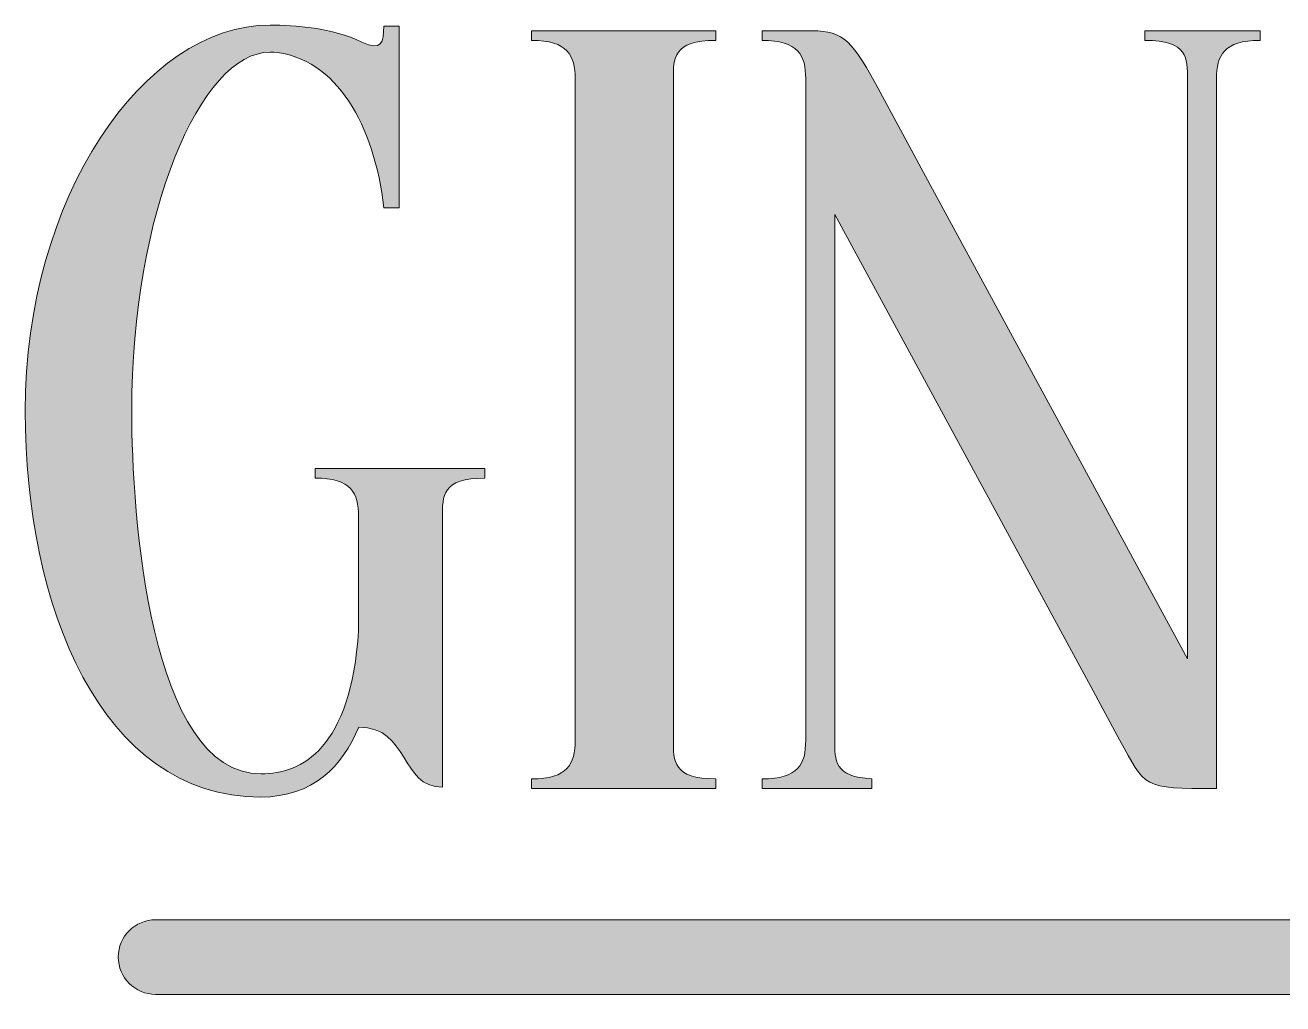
# Model space of a CAD drawing. Header units: inches. Extents: x 58 to 1022, y -797 to -283.
# Drawn here: x 58.1 to 203.9, y -633.3 to -519.8 of the extents above; entities that cross this region are included whole.
import ezdxf

# ---------------------------------------------------------------- set-up
doc = ezdxf.new("R2010")
doc.units = ezdxf.units.IN
doc.header["$MEASUREMENT"] = 0
doc.layers.add('Layer 1', color=7, linetype='Continuous')

# ---------------------------------------------------------------- blocks, each defined once
blk = doc.blocks.new('block 14')
at = {"layer": 'Layer 1', "true_color": 0x680b10}
h = blk.add_hatch(color=246, dxfattribs=at)
h.dxf.hatch_style = 2
edge = h.paths.add_edge_path()
edge.add_spline(control_points=[(111.39, -571.19), (111.39, -571.19), (111.39, -572.32), (111.39, -572.32), (106.39, -572.32), (106.46, -574.41), (106.46, -576.79), (106.46, -576.79), (106.46, -608.15), (106.46, -608.15), (101.55, -608.15), (102.63, -601.18), (96.77, -601.18), (94.88, -605.69), (91.47, -609.29), (85.4, -609.29), (66.86, -609.29), (58.1, -587.09), (58.1, -564.55), (58.1, -539.84), (71.78, -519.81), (86.5, -519.81), (89.32, -519.81), (93.71, -520.11), (97.13, -521.78), (99.42, -522.9), (99.66, -521.78), (99.66, -519.94), (99.66, -519.94), (101.45, -519.94), (101.45, -519.94), (101.45, -519.94), (101.45, -540.97), (101.45, -540.97), (101.45, -540.97), (99.66, -540.97), (99.66, -540.97), (98.62, -531.51), (94.11, -523.52), (86.92, -522.96), (86.78, -522.94), (86.64, -522.94), (86.5, -522.94), (78.41, -522.94), (70.45, -541.57), (70.45, -564.55), (70.45, -576.45), (72.5, -606.6), (85.44, -606.6), (90.16, -606.6), (95.85, -603.69), (96.74, -590.02), (96.74, -590.02), (96.74, -576.79), (96.74, -576.79), (96.74, -574.04), (95.89, -572.32), (91.7, -572.32), (91.7, -572.32), (91.7, -571.19), (91.7, -571.19), (91.7, -571.19), (106.46, -571.19), (106.46, -571.19), (106.46, -571.19), (111.39, -571.19), (111.39, -571.19)], knot_values=[0, 0, 0, 0, 1, 1, 1, 2, 2, 2, 3, 3, 3, 4, 4, 4, 5, 5, 5, 6, 6, 6, 7, 7, 7, 8, 8, 8, 9, 9, 9, 10, 10, 10, 11, 11, 11, 12, 12, 12, 13, 13, 13, 14, 14, 14, 15, 15, 15, 16, 16, 16, 17, 17, 17, 18, 18, 18, 19, 19, 19, 20, 20, 20, 21, 21, 21, 22, 22, 22, 22], degree=3, periodic=1)
h = blk.add_hatch(color=246, dxfattribs=at)
h.dxf.hatch_style = 2
edge = h.paths.add_edge_path()
edge.add_spline(control_points=[(133.22, -526.05), (133.22, -526.05), (133.22, -602.71), (133.22, -602.71), (133.22, -605.09), (133.15, -607.18), (138.15, -607.18), (138.15, -607.18), (138.15, -608.31), (138.15, -608.31), (138.15, -608.31), (116.79, -608.31), (116.79, -608.31), (116.79, -608.31), (116.79, -607.18), (116.79, -607.18), (120.98, -607.18), (121.84, -605.46), (121.84, -602.71), (121.84, -602.71), (121.84, -526.05), (121.84, -526.05), (121.84, -523.3), (120.98, -521.58), (116.79, -521.58), (116.79, -521.58), (116.79, -520.46), (116.79, -520.46), (116.79, -520.46), (138.15, -520.46), (138.15, -520.46), (138.15, -520.46), (138.15, -521.58), (138.15, -521.58), (133.15, -521.58), (133.22, -523.67), (133.22, -526.05)], knot_values=[0, 0, 0, 0, 1, 1, 1, 2, 2, 2, 3, 3, 3, 4, 4, 4, 5, 5, 5, 6, 6, 6, 7, 7, 7, 8, 8, 8, 9, 9, 9, 10, 10, 10, 11, 11, 11, 12, 12, 12, 12], degree=3, periodic=1)
h = blk.add_hatch(color=246, dxfattribs=at)
h.dxf.hatch_style = 2
edge = h.paths.add_edge_path()
edge.add_spline(control_points=[(201.21, -520.45), (201.21, -520.45), (201.21, -521.58), (201.21, -521.58), (197.02, -521.58), (196.16, -523.3), (196.16, -526.05), (196.16, -526.05), (196.16, -608.31), (196.16, -608.31), (187.5, -608.31), (187.94, -608.17), (184.94, -602.64), (184.94, -602.64), (181.33, -595.98), (181.33, -595.98), (181.33, -595.98), (181.33, -595.98), (181.33, -595.98), (181.33, -595.98), (151.92, -541.77), (151.92, -541.77), (151.92, -541.77), (151.92, -602.71), (151.92, -602.71), (151.92, -604.99), (151.86, -607), (156.24, -607.17), (156.24, -607.17), (156.24, -608.31), (156.24, -608.31), (156.24, -608.31), (143.51, -608.31), (143.51, -608.31), (143.51, -608.31), (143.51, -607.18), (143.51, -607.18), (147.71, -607.18), (148.56, -605.46), (148.56, -602.71), (148.56, -602.71), (148.56, -526.05), (148.56, -526.05), (148.56, -523.3), (147.71, -521.58), (143.51, -521.58), (143.51, -521.58), (143.51, -520.45), (143.51, -520.45), (143.51, -520.45), (148.56, -520.45), (148.56, -520.45), (152.66, -520.45), (153.63, -521.05), (156.63, -526.59), (156.63, -526.59), (163.26, -538.82), (163.26, -538.82), (163.26, -538.82), (192.8, -593.27), (192.8, -593.27), (192.8, -593.27), (192.8, -526.05), (192.8, -526.05), (192.8, -523.67), (192.87, -521.58), (187.87, -521.58), (187.87, -521.58), (187.87, -520.46), (187.87, -520.46), (187.87, -520.46), (201.21, -520.45), (201.21, -520.45)], knot_values=[0, 0, 0, 0, 1, 1, 1, 2, 2, 2, 3, 3, 3, 4, 4, 4, 5, 5, 5, 6, 6, 6, 7, 7, 7, 8, 8, 8, 9, 9, 9, 10, 10, 10, 11, 11, 11, 12, 12, 12, 13, 13, 13, 14, 14, 14, 15, 15, 15, 16, 16, 16, 17, 17, 17, 18, 18, 18, 19, 19, 19, 20, 20, 20, 21, 21, 21, 22, 22, 22, 23, 23, 23, 24, 24, 24, 24], degree=3, periodic=1)
at = {"layer": 'Layer 1', "lineweight": 0}
for points, knots in [([(111.39, -571.19), (111.39, -571.19), (111.39, -572.32), (111.39, -572.32), (106.39, -572.32), (106.46, -574.41), (106.46, -576.79), (106.46, -576.79), (106.46, -608.15), (106.46, -608.15), (101.55, -608.15), (102.63, -601.18), (96.77, -601.18), (94.88, -605.69), (91.47, -609.29), (85.4, -609.29), (66.86, -609.29), (58.1, -587.09), (58.1, -564.55), (58.1, -539.84), (71.78, -519.81), (86.5, -519.81), (89.32, -519.81), (93.71, -520.11), (97.13, -521.78), (99.42, -522.9), (99.66, -521.78), (99.66, -519.94), (99.66, -519.94), (101.45, -519.94), (101.45, -519.94), (101.45, -519.94), (101.45, -540.97), (101.45, -540.97), (101.45, -540.97), (99.66, -540.97), (99.66, -540.97), (98.62, -531.51), (94.11, -523.52), (86.92, -522.96), (86.78, -522.94), (86.64, -522.94), (86.5, -522.94), (78.41, -522.94), (70.45, -541.57), (70.45, -564.55), (70.45, -576.45), (72.5, -606.6), (85.44, -606.6), (90.16, -606.6), (95.85, -603.69), (96.74, -590.02), (96.74, -590.02), (96.74, -576.79), (96.74, -576.79), (96.74, -574.04), (95.89, -572.32), (91.7, -572.32), (91.7, -572.32), (91.7, -571.19), (91.7, -571.19), (91.7, -571.19), (106.46, -571.19), (106.46, -571.19), (106.46, -571.19), (111.39, -571.19), (111.39, -571.19)], [0, 0, 0, 0, 1, 1, 1, 2, 2, 2, 3, 3, 3, 4, 4, 4, 5, 5, 5, 6, 6, 6, 7, 7, 7, 8, 8, 8, 9, 9, 9, 10, 10, 10, 11, 11, 11, 12, 12, 12, 13, 13, 13, 14, 14, 14, 15, 15, 15, 16, 16, 16, 17, 17, 17, 18, 18, 18, 19, 19, 19, 20, 20, 20, 21, 21, 21, 22, 22, 22, 22]), ([(133.22, -526.05), (133.22, -526.05), (133.22, -602.71), (133.22, -602.71), (133.22, -605.09), (133.15, -607.18), (138.15, -607.18), (138.15, -607.18), (138.15, -608.31), (138.15, -608.31), (138.15, -608.31), (116.79, -608.31), (116.79, -608.31), (116.79, -608.31), (116.79, -607.18), (116.79, -607.18), (120.98, -607.18), (121.84, -605.46), (121.84, -602.71), (121.84, -602.71), (121.84, -526.05), (121.84, -526.05), (121.84, -523.3), (120.98, -521.58), (116.79, -521.58), (116.79, -521.58), (116.79, -520.46), (116.79, -520.46), (116.79, -520.46), (138.15, -520.46), (138.15, -520.46), (138.15, -520.46), (138.15, -521.58), (138.15, -521.58), (133.15, -521.58), (133.22, -523.67), (133.22, -526.05)], [0, 0, 0, 0, 1, 1, 1, 2, 2, 2, 3, 3, 3, 4, 4, 4, 5, 5, 5, 6, 6, 6, 7, 7, 7, 8, 8, 8, 9, 9, 9, 10, 10, 10, 11, 11, 11, 12, 12, 12, 12]), ([(201.21, -520.45), (201.21, -520.45), (201.21, -521.58), (201.21, -521.58), (197.02, -521.58), (196.16, -523.3), (196.16, -526.05), (196.16, -526.05), (196.16, -608.31), (196.16, -608.31), (187.5, -608.31), (187.94, -608.17), (184.94, -602.64), (184.94, -602.64), (181.33, -595.98), (181.33, -595.98), (181.33, -595.98), (181.33, -595.98), (181.33, -595.98), (181.33, -595.98), (151.92, -541.77), (151.92, -541.77), (151.92, -541.77), (151.92, -602.71), (151.92, -602.71), (151.92, -604.99), (151.86, -607), (156.24, -607.17), (156.24, -607.17), (156.24, -608.31), (156.24, -608.31), (156.24, -608.31), (143.51, -608.31), (143.51, -608.31), (143.51, -608.31), (143.51, -607.18), (143.51, -607.18), (147.71, -607.18), (148.56, -605.46), (148.56, -602.71), (148.56, -602.71), (148.56, -526.05), (148.56, -526.05), (148.56, -523.3), (147.71, -521.58), (143.51, -521.58), (143.51, -521.58), (143.51, -520.45), (143.51, -520.45), (143.51, -520.45), (148.56, -520.45), (148.56, -520.45), (152.66, -520.45), (153.63, -521.05), (156.63, -526.59), (156.63, -526.59), (163.26, -538.82), (163.26, -538.82), (163.26, -538.82), (192.8, -593.27), (192.8, -593.27), (192.8, -593.27), (192.8, -526.05), (192.8, -526.05), (192.8, -523.67), (192.87, -521.58), (187.87, -521.58), (187.87, -521.58), (187.87, -520.46), (187.87, -520.46), (187.87, -520.46), (201.21, -520.45), (201.21, -520.45)], [0, 0, 0, 0, 1, 1, 1, 2, 2, 2, 3, 3, 3, 4, 4, 4, 5, 5, 5, 6, 6, 6, 7, 7, 7, 8, 8, 8, 9, 9, 9, 10, 10, 10, 11, 11, 11, 12, 12, 12, 13, 13, 13, 14, 14, 14, 15, 15, 15, 16, 16, 16, 17, 17, 17, 18, 18, 18, 19, 19, 19, 20, 20, 20, 21, 21, 21, 22, 22, 22, 23, 23, 23, 24, 24, 24, 24])]:
    blk.add_open_spline(points, degree=3, knots=knots, dxfattribs=at)
blk = doc.blocks.new('block 21')
at = {"layer": 'Layer 1', "true_color": 0x680b10}
h = blk.add_hatch(color=246, dxfattribs=at)
h.dxf.hatch_style = 2
edge = h.paths.add_edge_path()
edge.add_spline(control_points=[(945.03, -633.26), (919.17, -633.26), (882.68, -633.17), (831.04, -633.05), (695.54, -632.71), (468.75, -632.16), (73.21, -632.16), (70.82, -632.16), (68.89, -630.22), (68.89, -627.84), (68.89, -625.45), (70.82, -623.51), (73.21, -623.51), (468.76, -623.51), (695.55, -624.07), (831.06, -624.4), (959.47, -624.72), (999.78, -624.81), (1004.98, -623.9), (1006.61, -623.16), (1008.61, -623.49), (1009.91, -624.86), (1011.55, -626.6), (1011.48, -629.33), (1009.75, -630.97), (1007.88, -632.74), (1007.33, -633.26), (945.03, -633.26)], knot_values=[0, 0, 0, 0, 1, 1, 1, 2, 2, 2, 3, 3, 3, 4, 4, 4, 5, 5, 5, 6, 6, 6, 7, 7, 7, 8, 8, 8, 9, 9, 9, 9], degree=3, periodic=1)
edge = h.paths.add_edge_path()
edge.add_spline(control_points=[(1003.81, -624.69), (1003.81, -624.69), (1003.8, -624.7), (1003.8, -624.7), (1003.8, -624.7), (1003.81, -624.69), (1003.81, -624.69)], knot_values=[0, 0, 0, 0, 1, 1, 1, 2, 2, 2, 2], degree=3, periodic=1)
edge = h.paths.add_edge_path()
edge.add_spline(control_points=[(1003.82, -624.68), (1003.82, -624.68), (1003.82, -624.68), (1003.82, -624.69), (1003.82, -624.68), (1003.82, -624.68), (1003.82, -624.68)], knot_values=[0, 0, 0, 0, 1, 1, 1, 2, 2, 2, 2], degree=3, periodic=1)
at = {"layer": 'Layer 1', "lineweight": 0}
blk.add_open_spline([(945.03, -633.26), (919.17, -633.26), (882.68, -633.17), (831.04, -633.05), (695.54, -632.71), (468.75, -632.16), (73.21, -632.16), (70.82, -632.16), (68.89, -630.22), (68.89, -627.84), (68.89, -625.45), (70.82, -623.51), (73.21, -623.51), (468.76, -623.51), (695.55, -624.07), (831.06, -624.4), (959.47, -624.72), (999.78, -624.81), (1004.98, -623.9), (1006.61, -623.16), (1008.61, -623.49), (1009.91, -624.86), (1011.55, -626.6), (1011.48, -629.33), (1009.75, -630.97), (1007.88, -632.74), (1007.33, -633.26), (945.03, -633.26)], degree=3, knots=[0, 0, 0, 0, 1, 1, 1, 2, 2, 2, 3, 3, 3, 4, 4, 4, 5, 5, 5, 6, 6, 6, 7, 7, 7, 8, 8, 8, 9, 9, 9, 9], dxfattribs=at)
blk = doc.blocks.new('block 13')
at = {"layer": 'Layer 1'}
for name in ['block 14', 'block 21']:
    blk.add_blockref(name, (0, 0), dxfattribs=at)
blk = doc.blocks.new('block 2')
at = {"layer": 'Layer 1'}
blk.add_blockref('block 13', (0, 0), dxfattribs=at)

msp = doc.modelspace()

# ---------------------------------------------------------------- block references
at = {"layer": 'Layer 1'}
msp.add_blockref('block 2', (0, 0), dxfattribs=at)

doc.saveas('drawing.dxf')
